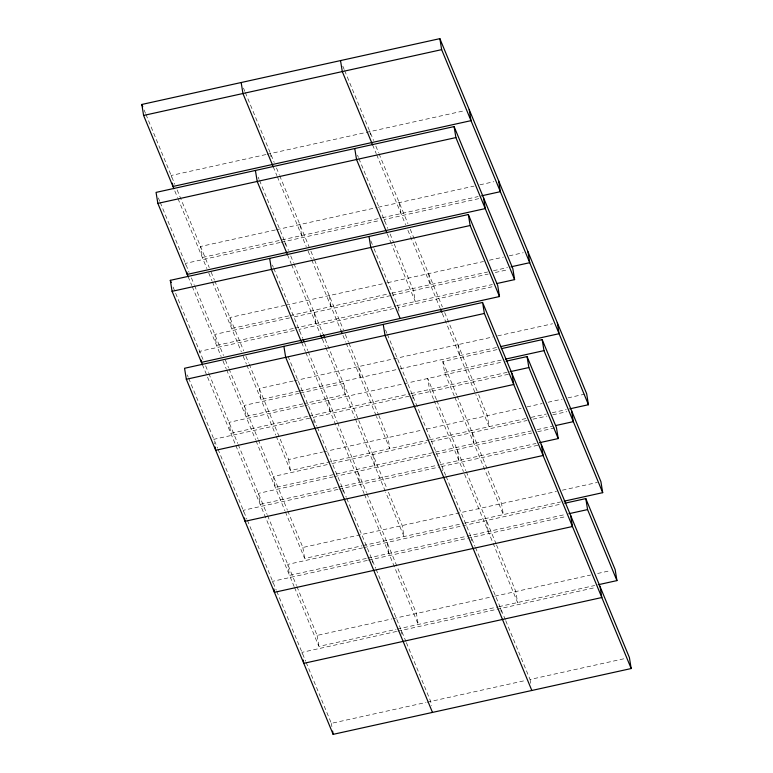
<?xml version="1.0" encoding="UTF-8"?>
<svg xmlns="http://www.w3.org/2000/svg" width="773" height="773" viewBox="0 0 773 773"><rect width="100%" height="100%" fill="white"/><g stroke="black" fill="none" stroke-linecap="round" stroke-linejoin="round"><path stroke-width="0.58" stroke-dasharray="3.87 2.9" d="M265.854 154.571L171.181 175.471L171.712 178.776M267.023 154.31L464.554 110.703M275.343 229.977L200.545 246.49L202.323 257.486L381.147 217.996M276.512 229.716L377.031 207.522M378.2 207.261L474.042 186.1M479.888 184.815L493.908 181.713M382.316 217.735L478.158 196.574M280.097 242.509L185.423 263.409L185.955 266.714M281.266 242.249L379.446 220.576M478.796 198.642L384.123 219.542L384.828 223.938M284.841 305.374L229.9 317.51L231.687 328.496L288.957 315.857M286.01 305.122L386.519 282.928M387.688 282.667L483.531 261.506M489.377 260.211L503.407 257.119M509.243 255.824L523.273 252.732M290.126 315.597L390.645 293.402M391.814 293.141L487.647 271.98M493.493 270.695L507.523 267.593M289.585 317.916L214.788 334.429L216.566 345.425L293.711 328.39M294.262 316.882L391.273 295.46M392.442 295.199L488.285 274.038M495.3 272.492L508.151 269.651M294.88 328.129L395.389 305.934M396.559 305.683L492.401 284.522M294.339 330.448L199.666 351.357L200.381 355.754M393.689 308.514L299.016 329.414L299.731 333.81M374.045 248.674L398.366 307.48L494.208 286.319M293.16 381.041L259.264 388.519L261.042 399.515L298.446 391.254M294.329 380.78L493.029 336.912M497.696 335.878L552.637 323.752M299.615 391.003L398.965 369.059M400.134 368.808L497.145 347.386M299.083 393.312L244.142 405.448L245.93 416.434L303.2 403.796M300.253 393.061L343.492 383.514L345.28 394.501L304.369 403.535M454.253 395.873L444.62 372.567L442.842 361.571L497.773 349.444M444.62 372.567L501.899 359.918M303.828 405.854L229.03 422.367L230.808 433.363L307.954 416.328M304.997 405.593L502.527 361.986M309.123 416.067L409.632 393.882M410.801 393.621L507.813 372.2M309.751 418.135L213.908 439.296L214.623 443.692M508.45 374.258L313.258 417.352L314.147 422.85M249.177 364.112L288.629 459.539L322.525 452.05M323.694 451.799L421.865 430.117M426.541 429.083L521.215 408.183M527.06 406.888L542.26 403.535M548.096 402.25L562.126 399.148M567.971 397.863L585.499 393.988M276.183 436.136L290.406 470.535L428.329 440.079M429.498 439.818L526.5 418.406M531.177 417.372L546.376 414.009M552.222 412.724L566.242 409.622M327.269 464.592L273.507 476.458L275.285 487.454L434.242 452.36M331.946 463.558L426.619 442.658M431.295 441.625L527.138 420.464M532.984 419.169L547.004 416.077M552.85 414.782L566.88 411.69M435.412 452.099L531.254 430.938M537.1 429.643L552.299 426.29M333.192 476.873L258.395 493.387L260.172 504.383L337.308 487.348M334.361 476.612L434.88 454.418M436.049 454.157L531.892 432.996M537.737 431.711L555.265 427.836M338.477 487.087L438.996 464.892M440.166 464.631L536.008 443.47M337.946 489.406L243.273 510.306L243.804 513.61M339.115 489.145L439.634 466.95M537.805 445.277L441.972 466.438L442.678 470.834M287.73 510.856L302.871 547.477L556.502 491.473M562.338 490.188L597.403 482.449M285.382 511.861L304.649 558.473L361.919 545.825M363.088 545.564L463.607 523.369M464.776 523.118L560.618 501.957M362.556 547.883L287.749 564.406L289.527 575.392L366.673 558.357M363.725 547.632L561.246 504.015M367.842 558.106L565.372 514.489M367.31 560.425L272.637 581.325L273.169 584.62M368.479 560.164L566 516.548M296.929 586.591L317.114 635.416L391.911 618.902M393.08 618.642L493.599 596.447M494.768 596.196L590.611 575.035M597.626 573.479L610.477 570.638M294.581 587.596L318.891 646.412L396.037 629.377M397.206 629.116L497.715 606.931M498.885 606.67L594.727 585.509M396.665 631.435L301.992 652.344L302.707 656.741M397.834 631.183L595.365 587.567M306.127 662.326L331.356 723.354L426.029 702.454M427.198 702.193L525.379 680.52M505.735 620.68L530.056 679.486L624.729 658.586M342.806 66.13L344.188 69.464M344.642 70.575L373.552 140.483M375.842 146.029L378.596 152.687M379.05 153.798L407.951 223.697M410.25 229.252L442.359 306.92M444.659 312.476L478.149 393.476M478.603 394.588L487.319 415.671L489.106 426.657L475.801 394.481M372.576 144.812L376.248 153.692M376.702 154.803L405.603 224.711M407.902 230.257L440.011 307.925M442.311 313.48L475.337 393.37M357.513 155.18L358.43 157.402M358.885 158.513L387.795 228.422M390.085 233.968L393.757 242.848M394.211 243.949L413.478 290.561L415.265 301.547L391.863 244.964M442.842 361.571L456.601 394.868M457.065 395.969L501.561 503.61L503.349 514.596L454.717 396.974M387.273 233.861L391.409 243.853M370.837 240.905L373.591 247.563M436.445 399.583L427.72 378.499L429.508 389.486L433.634 399.477M436.9 400.694L465.8 470.593M466.264 471.704L496.082 543.834M496.537 544.946L515.804 591.548L517.591 602.534L463.916 472.709M434.097 400.588L463.452 471.607M385.543 329.955L386.915 333.279M387.379 334.39L445.635 475.318M446.098 476.429L474.999 546.327M475.463 547.439L505.281 619.569M243.466 88.074L244.838 91.398M245.292 92.509L274.202 162.417M276.492 167.963L279.246 174.621M279.7 175.732L309.065 246.742M310.901 251.186L314.109 258.955M314.572 260.066L343.473 329.965M345.309 334.409L348.517 342.178M348.981 343.28L378.335 414.299M378.799 415.41L387.978 437.605L389.756 448.591L376.451 416.415M273.227 166.746L276.898 175.626M277.352 176.737L306.263 246.645M308.089 251.08L311.306 258.849M311.761 259.96L341.125 330.97M342.961 335.414L345.715 342.072M346.169 343.183L375.987 415.304M258.163 177.123L259.081 179.336M259.544 180.447L288.445 250.355M290.735 255.902L293.489 262.559M293.953 263.67L322.853 333.578M325.143 339.125L386.616 487.811M388.452 492.256L402.221 525.543L403.999 536.539L385.65 492.15M287.469 254.694L291.141 263.564M291.595 264.675L320.505 334.583M322.341 339.018L325.549 346.787M326.003 347.898L354.913 417.807M355.367 418.918L385.186 491.039M272.405 265.062L273.323 267.274M273.787 268.386L302.687 338.294M304.523 342.729L307.731 350.498M308.195 351.609L337.096 421.517M337.55 422.628L366.45 492.536M366.914 493.638L416.463 613.482L418.241 624.478L364.566 494.652M301.712 342.632L305.383 351.502M305.847 352.614L364.102 493.541M288.029 356.324L316.93 426.232M317.384 427.343L346.294 497.252M346.748 498.363L375.649 568.271M376.113 569.372L405.931 641.503M406.385 642.614L430.706 701.42L431.411 705.817M144.116 110.008L145.488 113.331M145.952 114.443L174.853 184.351M177.143 189.897L209.261 267.574M211.097 272.009L214.305 279.778M214.768 280.889L243.669 350.797M245.959 356.343L248.713 363.001M174.795 190.902L177.548 197.559M178.012 198.671L206.913 268.579M208.749 273.014L211.957 280.783M212.42 281.894L241.321 351.802M243.157 356.237L246.365 364.006M246.819 365.117L275.729 435.025M158.359 197.946L159.731 201.27M160.195 202.381L189.095 272.289M191.385 277.836L194.139 284.493M194.603 285.604L223.503 355.512M225.339 359.947L228.547 367.716M229.011 368.827L257.911 438.735M258.366 439.847L287.266 509.755M188.119 276.628L191.791 285.498M192.255 286.609L221.155 356.517M222.991 360.952L226.199 368.721M226.663 369.832L255.563 439.74M256.018 440.852L284.918 510.76M173.055 286.996L203.338 360.228M205.628 365.774L208.381 372.431M208.845 373.543L237.746 443.451M238.2 444.562L267.11 514.47M267.564 515.581L296.465 585.48M202.362 364.566L235.398 444.456M235.852 445.567L294.117 586.494M187.298 374.934L188.216 377.156M188.68 378.268L217.58 448.166M218.044 449.277L246.945 519.185M247.399 520.297L276.299 590.205M276.763 591.316L305.664 661.215M530.056 679.486L530.761 683.883M457.964 344.652L459.742 355.648M472.206 432.59L473.984 443.586M486.449 520.529L488.227 531.524M500.691 608.467L501.754 615.066M428.6 273.632L430.377 284.628M457.085 449.519L458.862 460.505M471.327 537.457L471.859 540.752M399.235 202.623L401.023 213.609M369.881 131.603L370.412 134.898M398.366 307.48L399.255 312.978M412.608 395.418L413.14 398.723M358.614 366.586L360.392 377.582M372.857 454.524L374.634 465.52M387.099 542.462L388.877 553.458M401.342 630.41L402.057 634.807M329.25 295.566L331.028 306.562M357.735 471.453L359.522 482.439M371.977 559.391L372.518 562.686M299.895 224.557L301.673 235.543M314.138 312.495L315.915 323.481M328.38 400.433L330.158 411.429M342.623 488.372L343.328 492.768M270.531 153.537L271.062 156.832M284.773 241.476L285.488 245.872M288.629 459.539L290.406 470.535M302.871 547.477L304.649 558.473M317.114 635.416L318.891 646.412M331.356 723.354L331.888 726.659"/><path stroke-width="1.16" d="M173.877 188.689L143.604 115.448L141.817 104.461L439.866 38.65L586.668 393.728L588.446 404.723L569.749 408.849M143.604 115.448L441.644 49.646L588.446 404.723M497.078 283.488L514.605 279.613L512.828 268.618L454.109 126.588L156.059 192.4L157.847 203.386L188.119 276.628M157.847 203.386L455.886 137.584L514.605 279.613M481.666 195.801L500.363 191.675L498.585 180.679M202.362 364.566L172.089 291.324L170.302 280.338L468.351 214.527L497.715 285.546L499.493 296.542L201.444 362.344L201.096 360.15M172.089 291.324L470.129 225.523L499.493 296.542M511.03 266.82L529.727 262.694L527.949 251.698M482.594 302.465L184.554 368.277L186.332 379.272L333.134 734.35L631.183 668.539L629.396 657.552L482.594 302.465L484.371 313.461L631.183 668.539M186.332 379.272L484.371 313.461M500.653 346.613L559.092 333.704L557.314 322.718M501.281 348.671L542.192 339.637L600.911 481.676L602.698 492.662L564.126 501.184M505.397 359.145L543.97 350.633L602.698 492.662M506.035 361.204L527.07 356.566L556.434 427.575L558.212 438.571L539.515 442.697M510.151 371.687L528.858 367.552L558.212 438.571M555.797 425.517L573.334 421.643L571.556 410.656M564.754 503.242L585.799 498.595L615.153 569.614L616.941 580.6L598.234 584.736M568.88 513.716L587.577 509.591L616.941 580.6M372.576 144.812L342.294 71.58L340.516 60.584M440.475 309.036L441.847 312.369M386.819 232.75L356.537 159.518L354.759 148.522M400.143 318.476L370.779 247.457L369.001 236.461M531.834 690.482L385.022 335.395L383.244 324.409M273.227 166.746L242.944 93.514L241.166 82.518M341.125 330.97L342.043 333.192M323.307 334.69L324.689 338.014M287.469 254.694L257.196 181.452L255.409 170.466M320.959 335.695L321.877 337.907M303.142 339.405L304.06 341.627M301.712 342.632L271.439 269.391L269.651 258.404M432.484 712.416L285.681 357.329L283.894 346.343M141.817 104.461L142.734 106.674M170.302 280.338L171.22 282.56M585.799 498.595L587.577 509.591M600.041 586.533L601.819 597.529L303.779 663.331L303.238 660.036M542.192 339.637L543.97 350.633M570.677 515.514L572.455 526.51L274.415 592.321L273.884 589.016M527.07 356.566L528.858 367.552M541.313 444.504L543.1 455.49L245.051 521.302L244.519 518.007M469.221 109.669L471.008 120.656L172.959 186.467L172.427 183.172M483.473 197.608L485.251 208.594L187.201 274.405L186.844 272.202M511.958 373.485L513.736 384.481L215.686 450.282L215.155 446.987M439.866 38.65L441.644 49.646M454.109 126.588L455.886 137.584M468.351 214.527L470.129 225.523M332.603 731.055L333.134 734.35"/></g></svg>
